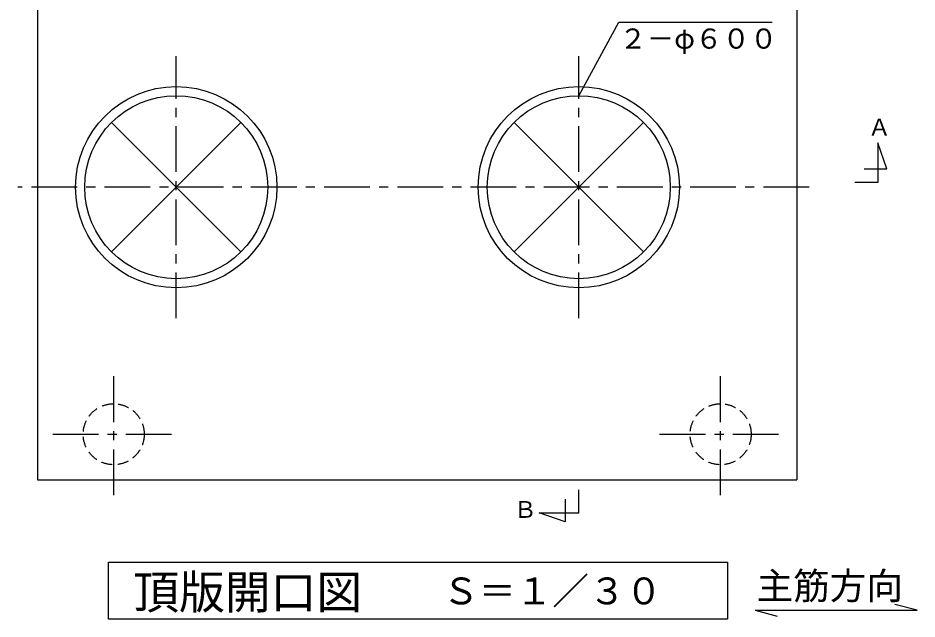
# Model space of a CAD drawing. Units: millimetres, scale not verified. Extents: x -8093 to 8093, y -5792 to 5792.
# Drawn here: x -6263 to -3316, y 2532 to 4503 of the extents above; entities that cross this region are included whole.
import ezdxf
from ezdxf.enums import TextEntityAlignment as Align

# ---------------------------------------------------------------- set-up
doc = ezdxf.new("R2010")
doc.units = ezdxf.units.MM
doc.header["$LTSCALE"] = 30
doc.linetypes.add('CHAIN1', pattern=[8, 5, -1, 1, -1])
doc.linetypes.add('DASHED1', pattern=[1.8, 1.2, -0.6])
doc.layers.add('0-1_00クル-フ-0躯体', color=3, linetype='Continuous', lineweight=25)
doc.layers.add('0-2_00クル-フ-1機器', color=2, linetype='Continuous', lineweight=25)
doc.styles.add('ＭＳ ゴシック', font='')
doc.styles.get('ＭＳ ゴシック').set_extended_font_data('MS Gothic')

msp = doc.modelspace()

# ---------------------------------------------------------------- linework, layer by layer
at = {"layer": '0-1_00クル-フ-0躯体'}
msp.add_line((-3846.52, 2560.51), (-3774.08, 2541.1), dxfattribs=at)
at = {"layer": '0-1_00クル-フ-0躯体', "color": 2}
msp.add_lwpolyline([(-4424.38, 4247.8), (-4293.65, 4488.67), (-3790.29, 4488.67)], dxfattribs=at)
at = {"layer": '0-1_00クル-フ-0躯体'}
for points in [[(-3444.38, 4092.79), (-3444.38, 3962.79), (-3519.38, 3962.79)], [(-3489.38, 4007.79), (-3414.38, 4007.79), (-3444.38, 4092.79)], [(-4554.46, 2880.28), (-4424.46, 2880.28), (-4424.46, 2955.28)], [(-4469.46, 2925.28), (-4469.46, 2850.28), (-4554.46, 2880.28)], [(-3846.52, 2560.51), (-3315.57, 2560.51), (-3388.01, 2579.92)]]:
    msp.add_lwpolyline(points, dxfattribs=at)
msp.add_lwpolyline([(-3936.9, 2718.25), (-3936.9, 2531.95), (-5966.23, 2531.95), (-5966.23, 2718.25)], close=True, dxfattribs=at)
at = {"layer": '0-2_00クル-フ-1機器'}
for p, q in [((-3709.38, 4907.79), (-3709.38, 2987.79)), ((-5956.51, 4159.93), (-5532.25, 3735.66)), ((-5956.51, 3735.66), (-5532.25, 4159.93)), ((-4636.51, 4159.93), (-4212.25, 3735.66)), ((-4636.51, 3735.66), (-4212.25, 4159.93))]:
    msp.add_line(p, q, dxfattribs=at)
at = {"layer": '0-2_00クル-フ-1機器', "linetype": 'CHAIN1'}
for p, q in [((-5744.38, 3517.79), (-5744.38, 4377.8)), ((-4424.38, 3517.79), (-4424.38, 4377.8)), ((-3669.37, 3947.79), (-6263.16, 3947.79)), ((-5949.38, 2937.79), (-5949.38, 3337.79)), ((-3959.38, 2937.79), (-3959.38, 3337.79)), ((-6149.38, 3137.79), (-5749.38, 3137.79)), ((-4159.38, 3137.79), (-3759.38, 3137.79))]:
    msp.add_line(p, q, dxfattribs=at)
at = {"layer": '0-2_00クル-フ-1機器'}
msp.add_lwpolyline([(-6199.38, 4907.79), (-6199.38, 2987.79), (-3709.38, 2987.79)], dxfattribs=at)
for centre, radius in [((-5744.38, 3947.79), 330), ((-4424.38, 3947.79), 330), ((-5744.38, 3947.79), 300), ((-4424.38, 3947.79), 300)]:
    msp.add_circle(centre, radius, dxfattribs=at)
at = {"layer": '0-2_00クル-フ-1機器', "linetype": 'DASHED1'}
for centre in [(-5949.38, 3137.79), (-3959.38, 3137.79)]:
    msp.add_circle(centre, 100, dxfattribs=at)

# ---------------------------------------------------------------- texts
at = {"layer": '0-1_00クル-フ-0躯体', "color": 4, "style": 'ＭＳ ゴシック'}
for s, height, p in [('２－φ６００', 65.98, (-4291.7, 4382.21)), ('Ａ', 54.99, (-3476.41, 4100.7)), ('Ｂ', 54.99, (-4637.28, 2847.16)), ('頂版開口図', 110, (-5884.98, 2531.98)), ('主筋方向', 87.98, (-3841.74, 2570.18)), ('Ｓ＝１／３０', 87.98, (-4871.43, 2553.65))]:
    msp.add_text(s, height=height, dxfattribs=at).set_placement(p, align=Align.BOTTOM_LEFT)

doc.saveas('drawing.dxf')
